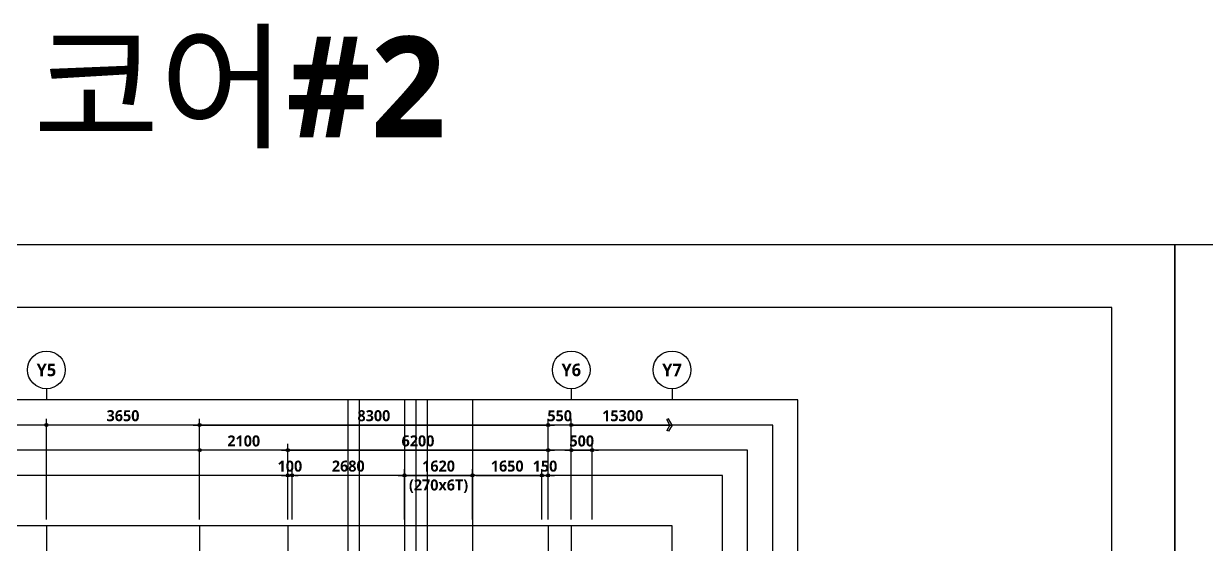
# Model space of a CAD drawing. Header units: millimetres. Extents: x 0 to 356400, y 0 to 68257.
# Drawn here: x 61684 to 89850, y 55859 to 68257 of the extents above; entities that cross this region are included whole.
import ezdxf
from ezdxf.enums import TextEntityAlignment as Align

# ---------------------------------------------------------------- set-up
doc = ezdxf.new("R2010")
doc.units = ezdxf.units.MM
doc.header["$LTSCALE"] = 75
doc.linetypes.add('CEN', pattern=[62, 60, -1, 0, -1])
doc.layers.get('Defpoints').update_dxf_attribs({"color": 161})
for name, color, linetype in [('A-ANNO-TEXT1', 7, 'Continuous'), ('A-CEN', 1, 'CEN'), ('A-ST-AXIS-BUB', 7, 'Continuous'), ('A-ST-AXIS-CEN', 252, 'CEN'), ('A-ST-AXIS-DIM', 7, 'Continuous')]:
    doc.layers.add(name, color=color, linetype=linetype)
for name, color, linetype, plot in [('Defpoint', 161, 'Continuous', False), ('G(그리드1)', 185, 'Continuous', False), ('G(그리드2)', 235, 'Continuous', False)]:
    doc.layers.add(name, color=color, linetype=linetype, plot=plot)
doc.styles.add('2020음성 1차', font='NanumGothicBold.ttf')
doc.styles.add('SH_대대리576', font='')
doc.styles.add('SH_진천_나눔', font='NanumGothicBold.ttf')
doc.styles.get('SH_대대리576').set_extended_font_data('NanumGothic', bold=True)
doc.dimstyles.new('SHP 75', dxfattribs={"dimscale": 75, "dimtxt": 3.5, "dimasz": 1, "dimexe": 2, "dimexo": 2, "dimgap": 1, "dimtad": 1, "dimdec": 0, "dimzin": 0, "dimdsep": 46, "dimtxsty": 'SH_대대리576', "dimblk": 'DIMDOT', "dimcen": 0.09, "dimclrd": 256, "dimclre": 256, "dimclrt": 3, "dimadec": 0, "dimazin": 1, "dimtfac": 1, "dimtdec": 0, "dimtix": 1, "dimtmove": 2, "dimatfit": 0, "dimldrblk": 'DIMDOT', "dimfxl": 1, "dimtfillclr": 3, "dimtolj": 1, "dimtzin": 0, "dimlwd": -1, "dimlwe": -1, "dimarcsym": 0})

# ---------------------------------------------------------------- blocks, each defined once
blk = doc.blocks.new('DIMDOT')
at = {"color": 0}
blk.add_line((-2, 0), (2, 0), dxfattribs=at)
for radius in [0.5, 0.25]:
    blk.add_circle((0, 0), radius, dxfattribs=at)
blk = doc.blocks.new('*D1202')
at = {"layer": 'A-ST-AXIS-DIM'}
for p, q in [((65875, 56450), (65875, 58850)), ((65950, 58700), (74100, 58700)), ((74175, 56450), (74175, 58850))]:
    blk.add_line(p, q, dxfattribs=at)
at = {"layer": 'Defpoints', "color": 0}
for p in [(74175, 58700), (65875, 56300), (74175, 56300)]:
    blk.add_point(p, dxfattribs=at)
at = {"layer": 'A-ST-AXIS-DIM', "linetype": 'ByBlock', "xscale": 75, "yscale": 75, "zscale": 75, "rotation": 180}
blk.add_blockref('DIMDOT', (65875, 58700), dxfattribs=at)
at = {"layer": 'A-ST-AXIS-DIM', "linetype": 'ByBlock', "xscale": 75, "yscale": 75, "zscale": 75}
blk.add_blockref('DIMDOT', (74175, 58700), dxfattribs=at)
at = {"layer": 'A-ST-AXIS-DIM', "color": 3, "insert": (70025, 58920), "char_height": 262.5, "attachment_point": 5, "style": 'SH_대대리576'}
blk.add_mtext('\\A1;8300', dxfattribs=at)
blk = doc.blocks.new('A-ST-AXIS-BUB-1')
at = {"layer": 'A-ST-AXIS-BUB'}
blk.add_line((0, 350), (0, 0), dxfattribs=at)
blk.add_circle((0, 950), 600, dxfattribs=at)
blk = doc.blocks.new('arrow1')
at = {"color": 0}
for p, q in [((0, 0), (0.286, 0.501)), ((0, 0), (0.286, -0.501)), ((0.165, 0), (0.41, 0.429)), ((0.165, 0), (0.41, -0.429)), ((0.286, 0.501), (0.41, 0.43)), ((0.286, -0.501), (0.41, -0.43))]:
    blk.add_line(p, q, dxfattribs=at)
blk = doc.blocks.new('*D1203')
at = {"layer": 'A-ST-AXIS-DIM'}
for p, q in [((65875, 56450), (65875, 58250)), ((67900, 58100), (65950, 58100)), ((67975, 56450), (67975, 58250))]:
    blk.add_line(p, q, dxfattribs=at)
at = {"layer": 'Defpoints', "color": 0}
for p in [(65875, 58100), (65875, 56300), (67975, 56300)]:
    blk.add_point(p, dxfattribs=at)
at = {"layer": 'A-ST-AXIS-DIM', "linetype": 'ByBlock', "xscale": 75, "yscale": 75, "zscale": 75, "rotation": 180}
blk.add_blockref('DIMDOT', (65875, 58100), dxfattribs=at)
at = {"layer": 'A-ST-AXIS-DIM', "linetype": 'ByBlock', "xscale": 75, "yscale": 75, "zscale": 75}
blk.add_blockref('DIMDOT', (67975, 58100), dxfattribs=at)
at = {"layer": 'A-ST-AXIS-DIM', "color": 3, "insert": (66925, 58319), "char_height": 262.5, "attachment_point": 5, "style": 'SH_대대리576'}
blk.add_mtext('\\A1;2100', dxfattribs=at)
blk = doc.blocks.new('*D1204')
at = {"layer": 'A-ST-AXIS-DIM'}
for p, q in [((67975, 56450), (67975, 58250)), ((68050, 58100), (74100, 58100)), ((74175, 56450), (74175, 58250))]:
    blk.add_line(p, q, dxfattribs=at)
at = {"layer": 'Defpoints', "color": 0}
for p in [(74175, 58100), (67975, 56300), (74175, 56300)]:
    blk.add_point(p, dxfattribs=at)
at = {"layer": 'A-ST-AXIS-DIM', "linetype": 'ByBlock', "xscale": 75, "yscale": 75, "zscale": 75, "rotation": 180}
blk.add_blockref('DIMDOT', (67975, 58100), dxfattribs=at)
at = {"layer": 'A-ST-AXIS-DIM', "linetype": 'ByBlock', "xscale": 75, "yscale": 75, "zscale": 75}
blk.add_blockref('DIMDOT', (74175, 58100), dxfattribs=at)
at = {"layer": 'A-ST-AXIS-DIM', "color": 3, "insert": (71075, 58320), "char_height": 262.5, "attachment_point": 5, "style": 'SH_대대리576'}
blk.add_mtext('\\A1;6200', dxfattribs=at)
blk = doc.blocks.new('*D1205')
at = {"layer": 'A-ST-AXIS-DIM'}
for p, q in [((74100, 58700), (74025, 58700)), ((74175, 56450), (74175, 58850)), ((74725, 58700), (74175, 58700)), ((74725, 56450), (74725, 58850)), ((74800, 58700), (74875, 58700))]:
    blk.add_line(p, q, dxfattribs=at)
at = {"layer": 'Defpoints', "color": 0}
for p in [(74175, 58700), (74175, 56300), (74725, 56300)]:
    blk.add_point(p, dxfattribs=at)
at = {"layer": 'A-ST-AXIS-DIM', "linetype": 'ByBlock', "xscale": 75, "yscale": 75, "zscale": 75}
blk.add_blockref('DIMDOT', (74175, 58700), dxfattribs=at)
at = {"layer": 'A-ST-AXIS-DIM', "linetype": 'ByBlock', "xscale": 75, "yscale": 75, "zscale": 75, "rotation": 180}
blk.add_blockref('DIMDOT', (74725, 58700), dxfattribs=at)
at = {"layer": 'A-ST-AXIS-DIM', "color": 3, "insert": (74450, 58919), "char_height": 262.5, "attachment_point": 5, "style": 'SH_대대리576'}
blk.add_mtext('\\A1;550', dxfattribs=at)
blk = doc.blocks.new('*D1206')
at = {"layer": 'A-ST-AXIS-DIM'}
for p, q in [((62225, 56450), (62225, 58850)), ((65800, 58700), (62300, 58700)), ((65875, 56450), (65875, 58850))]:
    blk.add_line(p, q, dxfattribs=at)
at = {"layer": 'Defpoints', "color": 0}
for p in [(62225, 58700), (62225, 56300), (65875, 56300)]:
    blk.add_point(p, dxfattribs=at)
at = {"layer": 'A-ST-AXIS-DIM', "linetype": 'ByBlock', "xscale": 75, "yscale": 75, "zscale": 75, "rotation": 180}
blk.add_blockref('DIMDOT', (62225, 58700), dxfattribs=at)
at = {"layer": 'A-ST-AXIS-DIM', "linetype": 'ByBlock', "xscale": 75, "yscale": 75, "zscale": 75}
blk.add_blockref('DIMDOT', (65875, 58700), dxfattribs=at)
at = {"layer": 'A-ST-AXIS-DIM', "color": 3, "insert": (64050, 58920), "char_height": 262.5, "attachment_point": 5, "style": 'SH_대대리576'}
blk.add_mtext('\\A1;3650', dxfattribs=at)
blk = doc.blocks.new('*D1207')
at = {"layer": 'A-ST-AXIS-DIM'}
for p, q in [((70680, 57500), (70605, 57500)), ((70755, 56450), (70755, 57650)), ((70755, 57500), (72375, 57500)), ((72375, 56450), (72375, 57650)), ((72450, 57500), (72525, 57500))]:
    blk.add_line(p, q, dxfattribs=at)
at = {"layer": 'Defpoints', "color": 0}
for p in [(72375, 57500), (70755, 56300), (72375, 56300)]:
    blk.add_point(p, dxfattribs=at)
at = {"layer": 'A-ST-AXIS-DIM', "linetype": 'ByBlock', "xscale": 75, "yscale": 75, "zscale": 75}
blk.add_blockref('DIMDOT', (70755, 57500), dxfattribs=at)
at = {"layer": 'A-ST-AXIS-DIM', "linetype": 'ByBlock', "xscale": 75, "yscale": 75, "zscale": 75, "rotation": 180}
blk.add_blockref('DIMDOT', (72375, 57500), dxfattribs=at)
at = {"layer": 'A-ST-AXIS-DIM', "color": 3, "char_height": 262.5, "attachment_point": 5, "style": 'SH_대대리576'}
for s, insert in [('\\A1;1620', (71565, 57720)), ('\\A1;(270x6T)', (71565, 57243))]:
    blk.add_mtext(s, dxfattribs=dict(at, insert=insert))
blk = doc.blocks.new('*D1208')
at = {"layer": 'A-ST-AXIS-DIM'}
for p, q in [((72375, 56450), (72375, 57650)), ((72450, 57500), (73950, 57500)), ((74025, 56450), (74025, 57650))]:
    blk.add_line(p, q, dxfattribs=at)
at = {"layer": 'Defpoints', "color": 0}
for p in [(74025, 57500), (72375, 56300), (74025, 56300)]:
    blk.add_point(p, dxfattribs=at)
at = {"layer": 'A-ST-AXIS-DIM', "linetype": 'ByBlock', "xscale": 75, "yscale": 75, "zscale": 75, "rotation": 180}
blk.add_blockref('DIMDOT', (72375, 57500), dxfattribs=at)
at = {"layer": 'A-ST-AXIS-DIM', "linetype": 'ByBlock', "xscale": 75, "yscale": 75, "zscale": 75}
blk.add_blockref('DIMDOT', (74025, 57500), dxfattribs=at)
at = {"layer": 'A-ST-AXIS-DIM', "color": 3, "insert": (73200, 57720), "char_height": 262.5, "attachment_point": 5, "style": 'SH_대대리576'}
blk.add_mtext('\\A1;1650', dxfattribs=at)
blk = doc.blocks.new('*D1209')
at = {"layer": 'A-ST-AXIS-DIM'}
for p, q in [((68075, 56450), (68075, 57650)), ((70680, 57500), (68150, 57500)), ((70755, 56450), (70755, 57650))]:
    blk.add_line(p, q, dxfattribs=at)
at = {"layer": 'Defpoints', "color": 0}
for p in [(68075, 57500), (68075, 56300), (70755, 56300)]:
    blk.add_point(p, dxfattribs=at)
at = {"layer": 'A-ST-AXIS-DIM', "linetype": 'ByBlock', "xscale": 75, "yscale": 75, "zscale": 75, "rotation": 180}
blk.add_blockref('DIMDOT', (68075, 57500), dxfattribs=at)
at = {"layer": 'A-ST-AXIS-DIM', "linetype": 'ByBlock', "xscale": 75, "yscale": 75, "zscale": 75}
blk.add_blockref('DIMDOT', (70755, 57500), dxfattribs=at)
at = {"layer": 'A-ST-AXIS-DIM', "color": 3, "insert": (69415, 57720), "char_height": 262.5, "attachment_point": 5, "style": 'SH_대대리576'}
blk.add_mtext('\\A1;2680', dxfattribs=at)
blk = doc.blocks.new('*D1210')
at = {"layer": 'A-ST-AXIS-DIM'}
for p, q in [((67900, 57500), (67825, 57500)), ((67975, 56450), (67975, 57650)), ((67975, 57500), (68075, 57500)), ((68075, 56450), (68075, 57650)), ((68150, 57500), (68225, 57500))]:
    blk.add_line(p, q, dxfattribs=at)
at = {"layer": 'Defpoints', "color": 0}
for p in [(68075, 57500), (67975, 56300), (68075, 56300)]:
    blk.add_point(p, dxfattribs=at)
at = {"layer": 'A-ST-AXIS-DIM', "linetype": 'ByBlock', "xscale": 75, "yscale": 75, "zscale": 75}
blk.add_blockref('DIMDOT', (67975, 57500), dxfattribs=at)
at = {"layer": 'A-ST-AXIS-DIM', "linetype": 'ByBlock', "xscale": 75, "yscale": 75, "zscale": 75, "rotation": 180}
blk.add_blockref('DIMDOT', (68075, 57500), dxfattribs=at)
at = {"layer": 'A-ST-AXIS-DIM', "color": 3, "insert": (68025, 57719), "char_height": 262.5, "attachment_point": 5, "style": 'SH_대대리576'}
blk.add_mtext('\\A1;100', dxfattribs=at)
blk = doc.blocks.new('*D1212')
at = {"layer": 'A-ST-AXIS-DIM'}
for p, q in [((73950, 57500), (73875, 57500)), ((74025, 56450), (74025, 57650)), ((74175, 57500), (74025, 57500)), ((74175, 56450), (74175, 57650)), ((74250, 57500), (74325, 57500))]:
    blk.add_line(p, q, dxfattribs=at)
at = {"layer": 'Defpoints', "color": 0}
for p in [(74025, 57500), (74025, 56300), (74175, 56300)]:
    blk.add_point(p, dxfattribs=at)
at = {"layer": 'A-ST-AXIS-DIM', "linetype": 'ByBlock', "xscale": 75, "yscale": 75, "zscale": 75}
blk.add_blockref('DIMDOT', (74025, 57500), dxfattribs=at)
at = {"layer": 'A-ST-AXIS-DIM', "linetype": 'ByBlock', "xscale": 75, "yscale": 75, "zscale": 75, "rotation": 180}
blk.add_blockref('DIMDOT', (74175, 57500), dxfattribs=at)
at = {"layer": 'A-ST-AXIS-DIM', "color": 3, "insert": (74100, 57719), "char_height": 262.5, "attachment_point": 5, "style": 'SH_대대리576'}
blk.add_mtext('\\A1;150', dxfattribs=at)
blk = doc.blocks.new('*D4511')
at = {"layer": 'A-ST-AXIS-DIM'}
for p, q in [((74650, 58100), (74575, 58100)), ((74725, 56450), (74725, 58250)), ((74725, 58100), (75225, 58100)), ((75225, 56450), (75225, 58250)), ((75300, 58100), (75375, 58100))]:
    blk.add_line(p, q, dxfattribs=at)
at = {"layer": 'Defpoints', "color": 0}
for p in [(75225, 58100), (74725, 56300), (75225, 56300)]:
    blk.add_point(p, dxfattribs=at)
at = {"layer": 'A-ST-AXIS-DIM', "linetype": 'ByBlock', "xscale": 75, "yscale": 75, "zscale": 75}
blk.add_blockref('DIMDOT', (74725, 58100), dxfattribs=at)
at = {"layer": 'A-ST-AXIS-DIM', "linetype": 'ByBlock', "xscale": 75, "yscale": 75, "zscale": 75, "rotation": 180}
blk.add_blockref('DIMDOT', (75225, 58100), dxfattribs=at)
at = {"layer": 'A-ST-AXIS-DIM', "color": 3, "insert": (74975, 58319), "char_height": 262.5, "attachment_point": 5, "style": 'SH_대대리576'}
blk.add_mtext('\\A1;500', dxfattribs=at)

msp = doc.modelspace()

# ---------------------------------------------------------------- linework, layer by layer
at = {"layer": 'A-CEN'}
for p, q in [((65875, 56300), (65875, 9200)), ((67975, 56300), (67975, 9200)), ((74175, 56300), (74175, 9200))]:
    msp.add_line(p, q, dxfattribs=at)
at = {"layer": 'A-ST-AXIS-CEN'}
for p, q in [((62225, 56300), (62225, 9200)), ((74725, 56300), (74725, 9200))]:
    msp.add_line(p, q, dxfattribs=at)
at = {"layer": 'A-ST-AXIS-DIM'}
for p, q in [((62175, 58700), (59225, 58700)), ((62225, 56800), (62225, 58800)), ((74725, 56800), (74725, 58800)), ((74775, 58700), (77125, 58700))]:
    msp.add_line(p, q, dxfattribs=at)
at = {"layer": 'Defpoint'}
for points in [[(89100, 63000), (89100, 0), (44550, 0), (44550, 63000)], [(133650, 63000), (133650, 0), (89100, 0), (89100, 63000)], [(46050, 61500), (46050, 8250), (87600, 8250), (87600, 61500)]]:
    msp.add_lwpolyline(points, close=True, dxfattribs=at)
at = {"layer": 'G(그리드1)'}
for points in [[(80125, 59300), (53525, 59300), (53525, 6800), (80125, 6800)], [(80125, 59300), (56225, 59300), (56225, 6800), (80125, 6800)], [(79525, 58700), (56825, 58700), (56825, 7400), (79525, 7400)], [(78925, 58100), (57425, 58100), (57425, 8000), (78925, 8000)], [(78325, 57500), (58025, 57500), (58025, 8600), (78325, 8600)], [(77125, 56300), (59225, 56300), (59225, 9200), (77125, 9200)]]:
    msp.add_lwpolyline(points, close=True, dxfattribs=at)
at = {"layer": 'G(그리드2)'}
for p, q in [((69405, 59300), (69405, 7400)), ((69675, 59300), (69675, 7400)), ((70755, 59300), (70755, 7400)), ((71025, 59300), (71025, 7400)), ((71295, 59300), (71295, 7400)), ((72375, 59300), (72375, 7400))]:
    msp.add_line(p, q, dxfattribs=at)

# ---------------------------------------------------------------- block references
at = {"layer": 'A-ST-AXIS-BUB', "xscale": 0.75, "yscale": 0.75, "zscale": 0.75}
for p in [(62225, 59300), (74725, 59300), (77125, 59300)]:
    msp.add_blockref('A-ST-AXIS-BUB-1', p, dxfattribs=at)
at = {"layer": 'A-ST-AXIS-DIM'}
for name, p, xscale, yscale, zscale, rotation in [('DIMDOT', (74725, 58700), 50, 50, 50, 180), ('arrow1', (77125, 58700), 300, 300, 300, 180.0000000000138)]:
    msp.add_blockref(name, p, dxfattribs=dict(at, xscale=xscale, yscale=yscale, zscale=zscale, rotation=rotation))

# ---------------------------------------------------------------- texts
at = {"layer": 'A-ANNO-TEXT1', "style": 'SH_진천_나눔'}
for s, p in [('Y5', (62225, 60012.5)), ('Y6', (74725, 60012.5)), ('Y7', (77125, 60012.5))]:
    msp.add_text(s, height=300, dxfattribs=at).set_placement(p, align=Align.MIDDLE_CENTER)
at = {"layer": 'A-ST-AXIS-DIM', "color": 3, "insert": (75950, 58919.9), "char_height": 262.5, "attachment_point": 5, "style": 'SH_진천_나눔'}
msp.add_mtext('\\A1;15300', dxfattribs=at)
at = {"layer": 'Defpoints', "style": '2020음성 1차'}
msp.add_text('코어#2', height=2400, dxfattribs=at).set_placement((66825, 66750), align=Align.MIDDLE_CENTER)

# ---------------------------------------------------------------- dimensions: what is measured, and where the dimension line sits
at = {"layer": 'A-ST-AXIS-DIM'}
for base, p1, p2, angle, picture, middle in [((62225, 58700), (65875, 56300), (62225, 56300), 180, '*D1206', (64050, 58919.9)), ((74175, 58700), (74725, 56300), (74175, 56300), 180, '*D1205', (74450, 58919.3)), ((65875, 58100), (67975, 56300), (65875, 56300), 180, '*D1203', (66925, 58319.3)), ((68075, 57500), (67975, 56300), (68075, 56300), 180, '*D1210', (68025, 57718.9)), ((68075, 57500), (70755, 56300), (68075, 56300), 0, '*D1209', (69415, 57719.9)), ((74025, 57500), (72375, 56300), (74025, 56300), 180, '*D1208', (73200, 57719.9)), ((74025, 57500), (74175, 56300), (74025, 56300), 0, '*D1212', (74100, 57719.3))]:
    dim = msp.add_linear_dim(base=base, p1=p1, p2=p2, angle=angle, dimstyle='SHP 75', dxfattribs=at)
    dim.commit()
    dim.dimension.update_dxf_attribs({"geometry": picture, "text_midpoint": middle})
for base, p1, p2, picture, middle in [((74175, 58700), (65875, 56300), (74175, 56300), '*D1202', (70025, 58919.9)), ((74175, 58100), (67975, 56300), (74175, 56300), '*D1204', (71075, 58319.9)), ((75225, 58100), (74725, 56300), (75225, 56300), '*D4511', (74975, 58319.3))]:
    dim = msp.add_linear_dim(base=base, p1=p1, p2=p2, dimstyle='SHP 75', dxfattribs=at)
    dim.commit()
    dim.dimension.update_dxf_attribs({"geometry": picture, "text_midpoint": middle})
dim = msp.add_linear_dim(base=(72375, 57500), p1=(70755, 56300), p2=(72375, 56300), angle=180, text='<>\\X(270x6T)', dimstyle='SHP 75', dxfattribs=at)
dim.commit()
dim.dimension.update_dxf_attribs({"geometry": '*D1207', "text_midpoint": (71565, 57500)})

doc.saveas('drawing.dxf')
